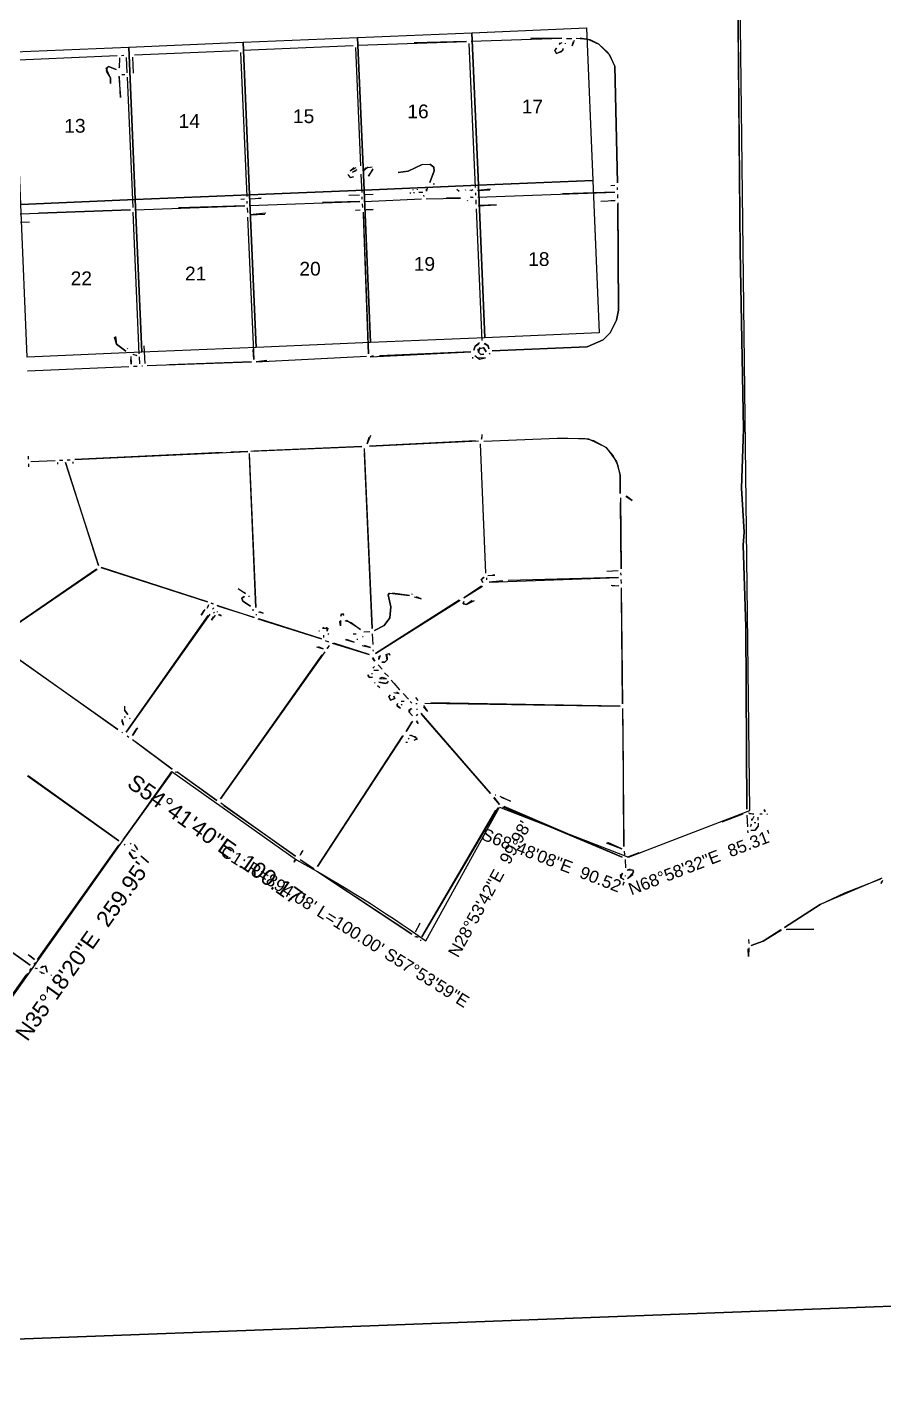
# Model space of a CAD drawing. Extents: x -824 to 3646, y -2354 to 474.
# Drawn here: x 1167 to 1728, y -1563 to -666 of the extents above; entities that cross this region are included whole.
import ezdxf
from ezdxf.enums import TextEntityAlignment as Align

# ---------------------------------------------------------------- set-up
doc = ezdxf.new("R2010")
doc.units = 0
for name, pattern in [('ROT_-21.21', [0]), ('ROT_-32.11', [0]), ('ROT_-35.32', [0]), ('ROT_21.01', [0]), ('ROT_54.69', [0]), ('ROT_61.10', [0])]:
    doc.linetypes.add(name, pattern=pattern)
for name, color, linetype in [('BOUNDARY', 7, 'CONTINUOUS'), ('CURVE', 6, 'CONTINUOUS'), ('DIM-LABELS', 3, 'CONTINUOUS'), ('LOT_LINE', 4, 'CONTINUOUS'), ('RASTER_VECTOR_LINEWORK', 5, 'CONTINUOUS'), ('TEXT-LABELS', 7, 'CONTINUOUS')]:
    doc.layers.add(name, color=color, linetype=linetype)
doc.styles.get("Standard").update_dxf_attribs({"font": 'Arial'})

msp = doc.modelspace()

# ---------------------------------------------------------------- linework, layer by layer
at = {"layer": 'BOUNDARY'}
for p, q in [((1640.0575, -1178.8847), (1624.9328, 68.6992)), ((1111.0134, -1365.3215), (1261.277, -1153.1975)), ((1261.277, -1153.1975), (1343.0158, -1211.1057)), ((1427.7109, -1264.2573), (1476.0315, -1176.7286)), ((1476.0315, -1176.7286), (1560.4174, -1209.4759)), ((1560.4174, -1209.4759), (1640.0575, -1178.8847))]:
    msp.add_line(p, q, dxfattribs=at)
msp.add_lwpolyline([(1343.0158, -1211.1057), (1348.4758, -1214.1443), (1353.9145, -1217.221), (1359.3315, -1220.3357), (1364.7266, -1223.4881), (1370.0996, -1226.6782), (1375.4501, -1229.9057), (1380.778, -1233.1706), (1386.0829, -1236.4726), (1391.3645, -1239.8116), (1396.6228, -1243.1875), (1401.8573, -1246.6), (1407.0678, -1250.049), (1412.2541, -1253.5343), (1417.4159, -1257.0558), (1422.553, -1260.6133), (1427.665, -1264.2066)], dxfattribs=at)
at = {"layer": 'CURVE'}
msp.add_lwpolyline([(1343.0158, -1211.1057), (1348.4758, -1214.1443), (1353.9145, -1217.221), (1359.3315, -1220.3357), (1364.7266, -1223.4881), (1370.0996, -1226.6782), (1375.4501, -1229.9057), (1380.778, -1233.1706), (1386.0829, -1236.4726), (1391.3645, -1239.8116), (1396.6228, -1243.1875), (1401.8573, -1246.6), (1407.0678, -1250.049), (1412.2541, -1253.5343), (1417.4159, -1257.0558), (1422.553, -1260.6133), (1427.665, -1264.2066)], dxfattribs=at)
at = {"layer": 'LOT_LINE'}
for points in [[(1308.046, -675.6314), (1382.9798, -672.4798), (1387.1819, -772.3915), (1312.2481, -775.5431)], [(1382.9798, -672.4798), (1457.9136, -669.3283), (1462.1157, -769.2399), (1387.1819, -772.3915)], [(1457.9136, -669.3283), (1532.8473, -666.1767), (1537.0494, -766.0884), (1462.1157, -769.2399)], [(1158.1785, -681.9345), (1233.1123, -678.783), (1237.3144, -778.6946), (1162.3806, -781.8462)], [(1233.1123, -678.783), (1308.046, -675.6314), (1312.2481, -775.5431), (1237.3144, -778.6946)], [(1387.1819, -772.3915), (1462.1157, -769.2399), (1466.3177, -869.1516), (1391.384, -872.3032)], [(1462.1157, -769.2399), (1537.0494, -766.0884), (1541.2515, -866), (1466.3177, -869.1516)], [(1162.3806, -781.8462), (1237.3144, -778.6946), (1241.5165, -878.6063), (1166.5827, -881.7579)], [(1237.3144, -778.6946), (1312.2481, -775.5431), (1316.4502, -875.4547), (1241.5165, -878.6063)], [(1312.2481, -775.5431), (1387.1819, -772.3915), (1391.384, -872.3032), (1316.4502, -875.4547)]]:
    msp.add_lwpolyline(points, close=True, dxfattribs=at)
at = {"layer": 'RASTER_VECTOR_LINEWORK'}
for points in [[(1721.2789, 152.1873), (1737.9487, -259.461), (1737.3086, -279.4819), (1738.6236, -333.4076), (1744.2749, -430.133), (1786.2193, -1500.4785), (1785.2643, -1501.5191), (161.4286, -1562.7229), (1785.2643, -1501.5191), (1786.2193, -1500.4785), (1762.1462, -904.7089), (1744.2749, -430.133), (1738.6236, -333.4076), (1737.3086, -279.4819), (1737.9487, -259.461), (1724.4698, 77.8488)], [(1625.5925, 64.1078), (1633.7188, -812.2538), (1635.7365, -929.1286), (1634.392, -967.6736), (1636.133, -996.5893), (1635.4992, -1005.1137), (1637.2918, -1058.5191), (1637.9198, -1177.9527), (1637.2918, -1058.5191), (1635.4992, -1005.1137), (1636.133, -996.5893), (1634.392, -967.6736), (1635.7365, -929.1286), (1633.7188, -812.2538), (1625.8709, 57.6219)], [(1236.836, -683.8375), (1304.6885, -680.9251)], [(1307.682, -680.7966), (1380.0248, -677.6913)], [(1381.5858, -679.1238), (1384.9052, -756.4558)], [(1383.0183, -677.5629), (1454.3847, -674.9994), (1419.9381, -675.9781)], [(1455.9457, -676.4319), (1459.9931, -770.7269)], [(1457.3782, -674.8709), (1516.7705, -672.8214), (1496.2936, -673.2005)], [(1513.0576, -679.4786), (1512.124, -681.0182), (1513.2075, -682.971), (1517.6121, -680.7826), (1517.5693, -679.7848), (1516.6571, -681.8233), (1513.2075, -682.971), (1512.124, -681.0182), (1513.5565, -679.4572)], [(1515.4023, -675.8791), (1514.9462, -676.8984), (1516.899, -675.8149)], [(1518.9161, -676.2281), (1518.9375, -676.7271)], [(1519.7855, -673.1918), (1523.2779, -673.0419)], [(1524.8389, -674.4744), (1523.492, -678.0311), (1524.3614, -674.9947)], [(1526.2714, -672.9134), (1533.7979, -673.59), (1540.9326, -676.7826), (1547.1766, -682.5126), (1551.5534, -691.3218), (1553.3332, -767.7201), (1551.5534, -691.3218), (1548.2387, -683.9665), (1540.9326, -676.7826), (1535.3161, -674.0247), (1528.7659, -672.8063)], [(1145.5344, -687.7565), (1225.361, -684.3301)], [(1226.9219, -685.7626), (1226.7014, -692.2699), (1227.1361, -690.7517)], [(1228.3544, -684.2016), (1229.8512, -684.1373)], [(1231.4122, -685.5698), (1231.8405, -695.5482)], [(1232.8447, -684.0089), (1233.8425, -683.966)], [(1235.4035, -685.3985), (1235.8532, -695.8758)], [(1306.2495, -682.3576), (1310.297, -776.6526)], [(1219.1749, -691.5933), (1218.3055, -694.6296), (1220.9928, -699.0128), (1221.1427, -702.5052), (1220.9928, -699.0128), (1218.2199, -692.634), (1219.6738, -691.5719), (1224.7486, -693.3534), (1219.6738, -691.5719)], [(1226.4381, -697.7794), (1227.5366, -711.7276), (1226.9584, -698.2569)], [(1228.3909, -696.6959), (1230.3866, -696.6102)], [(1231.969, -698.5417), (1235.631, -783.8562)], [(1376.6592, -762.3079), (1378.2416, -764.2393), (1380.2158, -763.6547), (1378.2416, -764.2393), (1377.1795, -762.7854)], [(1380.4578, -757.6463), (1378.0488, -759.7491), (1381.9545, -757.5821)], [(1382.5177, -759.0574), (1379.5884, -760.6827), (1382.0402, -759.5778)], [(1385.1407, -761.9438), (1385.6547, -773.9178)], [(1389.9372, -757.2395), (1387.0507, -759.8625), (1388.4618, -757.8026), (1392.4317, -757.1324)], [(1392.9949, -758.6077), (1390.1941, -763.2264), (1393.0163, -759.1066)], [(1425.3602, -755.719), (1416.0521, -760.1172), (1409.5876, -760.8945), (1416.0521, -760.1172), (1425.3602, -755.719), (1430.3493, -755.5048), (1432.9296, -757.3934), (1433.0366, -759.888), (1430.3644, -767.5002), (1433.0366, -759.888), (1432.9296, -757.3934), (1430.3493, -755.5048)], [(1428.5186, -771.0783), (1428.1054, -773.0954), (1428.0411, -771.5986)], [(1432.4029, -768.4124), (1433.4007, -768.3695)], [(1548.9072, -769.4096), (1551.4018, -769.3025)], [(1552.9628, -770.735), (1553.027, -772.2318)], [(1306.3699, -778.3207), (1308.8645, -778.2136)], [(1310.4255, -779.6461), (1310.4898, -781.1429)], [(1311.858, -778.0851), (1319.8407, -777.7425), (1317.845, -777.8281)], [(1312.0508, -782.5754), (1384.4149, -779.9691), (1359.9467, -780.5195)], [(1377.2374, -775.7786), (1384.2222, -775.4788)], [(1385.7832, -776.9113), (1385.8474, -778.4081)], [(1387.2157, -775.3503), (1393.2027, -775.0933)], [(1387.4084, -779.8406), (1424.8271, -778.2344)], [(1417.6496, -774.044), (1417.1721, -774.5643)], [(1419.0606, -771.9841), (1419.0821, -772.483)], [(1419.6452, -773.9583), (1420.1441, -773.9369)], [(1422.0541, -771.8556), (1422.0756, -772.3545)], [(1423.1376, -773.8084), (1425.6322, -773.7014)], [(1426.2168, -775.6756), (1426.2596, -776.6734)], [(1427.8206, -778.1059), (1450.2932, -777.6412), (1441.2913, -777.5277)], [(1448.0406, -771.7398), (1449.6016, -773.1723)], [(1453.5501, -772.0032), (1453.5715, -772.5021)], [(1454.8477, -778.9452), (1454.8691, -779.4441)], [(1456.565, -772.3736), (1458.5606, -772.2879), (1457.0853, -772.8511)], [(1456.7577, -776.8638), (1458.7748, -777.2771), (1457.2781, -777.3413)], [(1460.1431, -774.2194), (1460.2073, -775.7161)], [(1460.3358, -778.7096), (1460.4643, -781.7031)], [(1470.0357, -771.7954), (1461.5756, -772.6584), (1469.5582, -772.3157)], [(1461.7683, -777.1486), (1551.5945, -773.7928), (1517.1479, -774.7715)], [(1542.3507, -779.6877), (1551.8301, -779.2808), (1548.8366, -779.4093)], [(1553.1555, -775.2253), (1553.2626, -777.7199)], [(1161.8343, -788.0235), (1234.1985, -785.4172), (1173.8083, -787.5096)], [(1235.7595, -786.8497), (1239.7427, -879.648)], [(1237.192, -785.2887), (1309.0573, -782.7039), (1265.6302, -784.0681)], [(1310.6183, -784.1364), (1310.7467, -787.1298)], [(1322.7636, -787.6137), (1312.3077, -788.5623), (1322.2861, -788.134)], [(1381.657, -785.5856), (1384.6505, -785.4571)], [(1385.9759, -781.4016), (1386.083, -783.8961)], [(1386.7104, -786.8682), (1390.1947, -879.688), (1386.7747, -788.365)], [(1387.644, -785.3286), (1393.1321, -785.0931), (1388.6418, -785.2858)], [(1460.5928, -784.6966), (1464.2976, -871.009)], [(1462.0039, -782.6367), (1473.9778, -782.1227), (1463.0017, -782.5938)], [(1553.3911, -780.7133), (1553.9161, -851.1675), (1552.6977, -857.7177), (1548.5501, -865.8931), (1543.7537, -870.5975), (1533.4478, -875.0385), (1471.0833, -877.7154), (1533.4478, -875.0385), (1543.7537, -870.5975), (1548.5501, -865.8931), (1552.6977, -857.7177), (1553.9161, -851.1675), (1553.4339, -781.7112)], [(1162.0699, -793.5116), (1168.0569, -793.2546)], [(1310.8752, -790.1233), (1314.8799, -883.4206), (1314.6015, -876.9347)], [(1224.2613, -868.3165), (1224.9744, -873.2843), (1231.1755, -878.0164), (1224.9744, -873.2843), (1223.7838, -868.8369)], [(1232.0877, -875.9779), (1232.1091, -876.4769)], [(1243.021, -874.509), (1243.5135, -885.984)], [(1393.2525, -881.0562), (1391.2782, -881.6408), (1457.1137, -878.3151), (1397.2438, -880.8849)], [(1462.8651, -872.57), (1459.9573, -874.6941), (1459.0665, -877.2316), (1459.9573, -874.6941), (1462.3876, -873.0903)], [(1462.9936, -875.5635), (1462.1243, -878.5998), (1463.6853, -880.0323), (1465.6809, -879.9467), (1463.6853, -880.0323), (1462.1243, -878.5998), (1462.0386, -876.6042), (1465.4882, -875.4564), (1467.1134, -878.3857), (1465.4882, -875.4564)], [(1465.88, -872.9404), (1468.4388, -874.3301), (1469.0234, -876.3043), (1468.4388, -874.3301), (1466.3789, -872.919)], [(1234.3189, -881.3804), (1234.5331, -886.3695), (1234.4046, -883.376)], [(1235.7514, -879.8194), (1238.2888, -880.7101), (1236.2717, -880.2969)], [(1236.094, -887.802), (1238.5886, -887.6949)], [(1239.8284, -881.6437), (1240.0211, -886.1339)], [(1241.5821, -887.5665), (1242.081, -887.545)], [(1245.0745, -887.4165), (1313.4474, -884.9816), (1259.5431, -886.7955)], [(1323.4043, -884.0543), (1316.4409, -884.8531), (1388.7622, -881.2489)], [(1458.2614, -881.7646), (1458.3043, -882.7625)], [(1459.7154, -880.7026), (1462.8159, -883.0686), (1466.7858, -882.3984), (1461.7967, -882.6126)], [(1469.6508, -879.2764), (1469.1733, -879.7967)], [(1166.7448, -890.7787), (1233.1006, -887.9305)], [(1464.4371, -932.4827), (1464.0667, -935.4976), (1464.5014, -933.9795)], [(1312.9595, -943.4832), (1385.8012, -940.3566), (1314.9552, -943.3975)], [(1391.4884, -933.1148), (1389.2293, -938.7099), (1390.5334, -934.1554)], [(1460.1182, -936.6668), (1390.7903, -940.1424), (1462.1139, -936.5811)], [(1463.1974, -938.5339), (1466.838, -1023.3496)], [(1465.6277, -936.9301), (1514.0225, -934.8528), (1532.0263, -935.0797), (1537.5786, -936.3409), (1545.7754, -940.9874), (1552.6682, -950.1884), (1555.0494, -959.0832), (1555.0644, -971.0786), (1555.0494, -959.0832), (1553.7945, -953.1391), (1550.5012, -946.2827), (1545.7754, -940.9874), (1534.5423, -935.4716), (1514.0225, -934.8528)], [(1167.1476, -946.743), (1167.2333, -948.7386)], [(1168.7943, -950.1711), (1184.7596, -949.4858)], [(1187.7531, -949.3573), (1189.7487, -949.2717)], [(1192.7422, -949.1432), (1194.7379, -949.0575)], [(1196.2989, -950.49), (1196.3417, -951.4879)], [(1294.4996, -944.2756), (1197.7314, -948.929), (1310.9638, -943.5689), (1299.9877, -944.04)], [(1312.0259, -945.0228), (1316.3518, -1045.8037), (1312.0901, -946.5195)], [(1387.3622, -941.7891), (1392.4162, -1059.5332), (1387.4907, -944.7826)], [(1167.3618, -951.7321), (1167.4474, -953.7278)], [(1186.3206, -950.9183), (1186.3634, -951.9162)], [(1191.3097, -950.7042), (1213.2024, -1018.2419), (1191.8301, -951.1817)], [(1555.1929, -974.0721), (1555.6878, -1020.5355), (1555.3214, -977.0656)], [(1558.6425, -972.9244), (1562.7623, -975.7465), (1559.1414, -972.903)], [(1211.8127, -1020.8007), (1145.7805, -1066.121), (1212.3117, -1020.7793)], [(1214.7634, -1019.6744), (1284.7059, -1042.1637), (1215.2623, -1019.6529)], [(1546.2512, -1021.9402), (1553.7349, -1021.619)], [(1465.4483, -1025.9084), (1464.0158, -1027.4694), (1465.0993, -1029.4223), (1464.0158, -1027.4694), (1465.9472, -1025.887)], [(1467.4654, -1026.3217), (1467.5296, -1027.8184)], [(1468.3989, -1024.7821), (1472.8892, -1024.5894), (1471.3924, -1024.6536)], [(1478.0497, -1028.3665), (1469.0906, -1029.2509), (1553.9277, -1026.1093), (1481.5421, -1028.2166)], [(1549.1527, -1031.3126), (1554.1632, -1031.5973), (1549.673, -1031.7901)], [(1555.2959, -1023.0515), (1555.3602, -1024.5483)], [(1555.4887, -1027.5418), (1555.5957, -1030.0363)], [(1304.8188, -1033.3031), (1309.459, -1036.6027), (1306.9002, -1035.2131)], [(1308.5468, -1038.6412), (1307.0929, -1039.7033), (1307.6775, -1041.6776), (1312.8165, -1044.9558), (1307.6775, -1041.6776), (1307.0929, -1039.7033), (1309.0457, -1038.6198)], [(1311.5403, -1038.5127), (1312.0392, -1038.4913)], [(1403.9254, -1036.5466), (1402.9704, -1037.5872), (1404.8098, -1045.5056), (1404.1118, -1052.5333), (1400.3346, -1057.6938), (1393.9772, -1060.9657), (1400.3346, -1057.6938), (1404.1118, -1052.5333), (1404.8098, -1045.5056), (1402.9704, -1037.5872), (1403.9254, -1036.5466), (1416.9829, -1037.9854), (1405.921, -1036.4609)], [(1418.4368, -1036.9234), (1418.4582, -1037.4223)], [(1420.0192, -1038.8548), (1424.5737, -1040.1588), (1421.5159, -1038.7905)], [(1464.2085, -1031.9597), (1452.5344, -1039.4585), (1464.7074, -1031.9382)], [(1555.7242, -1033.0298), (1556.4848, -1108.9721), (1555.917, -1037.5201)], [(1282.9244, -1047.2386), (1280.5798, -1050.838), (1282.4469, -1047.7589)], [(1285.2905, -1044.138), (1284.3784, -1046.1765), (1285.3119, -1044.6369)], [(1286.7444, -1043.0759), (1288.2626, -1043.5106), (1287.2434, -1043.0545)], [(1288.8686, -1045.9837), (1287.9136, -1047.0244)], [(1288.4982, -1048.9987), (1289.0185, -1049.4762)], [(1290.8, -1044.4013), (1315.1334, -1052.3539), (1291.3203, -1044.8788)], [(1290.9713, -1048.3927), (1290.9928, -1048.8916)], [(1313.9215, -1047.4076), (1314.9193, -1047.3647)], [(1317.977, -1048.733), (1321.0134, -1049.6023), (1318.9749, -1048.6902)], [(1449.6051, -1041.0837), (1394.6196, -1075.9331), (1450.104, -1041.0623)], [(1458.1081, -1041.2185), (1454.2238, -1043.8844), (1452.2068, -1043.4712), (1452.6414, -1041.953), (1452.2068, -1043.4712), (1454.2238, -1043.8844), (1459.6048, -1041.1543)], [(1286.0464, -1050.1036), (1231.3845, -1127.4251), (1285.0914, -1051.1442)], [(1289.5817, -1050.9515), (1287.2156, -1054.0521), (1288.6267, -1051.9922)], [(1291.5559, -1050.3669), (1293.5944, -1051.2791), (1292.5537, -1050.3241)], [(1316.5445, -1050.294), (1316.5659, -1050.7929)], [(1317.6709, -1053.2446), (1359.2244, -1066.4561), (1318.1698, -1053.2232)], [(1371.7037, -1054.4242), (1371.8536, -1057.9166), (1371.2262, -1054.9445), (1372.2026, -1054.4028)], [(1372.5087, -1049.8911), (1372.0741, -1051.4093), (1372.5087, -1049.8911), (1374.0483, -1050.8247), (1373.5066, -1049.8483)], [(1374.6971, -1054.2957), (1378.7527, -1055.6211), (1384.9539, -1060.3533), (1375.695, -1054.2529)], [(1357.4921, -1061.0322), (1357.991, -1061.0108)], [(1360.8988, -1058.8867), (1359.9224, -1059.4284), (1363.4148, -1059.2785), (1363.0016, -1061.2956), (1362.8945, -1058.801)], [(1360.6141, -1063.8972), (1360.6783, -1065.394)], [(1363.5647, -1062.7709), (1364.0851, -1063.2484)], [(1374.7336, -1066.79), (1380.8063, -1068.5287), (1375.7314, -1066.7472)], [(1380.0718, -1063.062), (1382.0674, -1062.9764)], [(1382.7163, -1066.4474), (1382.7377, -1066.9463)], [(1386.1444, -1064.8007), (1386.6433, -1064.7793)], [(1387.0138, -1061.7644), (1391.0051, -1061.5931)], [(1392.5661, -1063.0256), (1392.8659, -1070.0104)], [(1149.5085, -1071.4592), (1225.8108, -1125.665), (1151.0695, -1072.8917)], [(1361.5841, -1074.852), (1293.246, -1171.2544), (1359.6741, -1076.9333)], [(1355.9461, -1071.5951), (1360.5006, -1072.8991), (1357.4429, -1071.5309)], [(1361.7618, -1067.3468), (1363.8003, -1068.259), (1362.2821, -1067.8243)], [(1364.4063, -1070.7321), (1362.9952, -1072.7921), (1363.4513, -1071.7728)], [(1366.3377, -1069.1497), (1390.6497, -1076.6034), (1367.3355, -1069.1069)], [(1385.9025, -1070.8091), (1391.4548, -1072.0703), (1387.3992, -1070.7449)], [(1393.0158, -1073.5028), (1393.0586, -1074.5006)], [(1402.1248, -1076.1108), (1402.2961, -1080.1021), (1400.8636, -1081.6631), (1398.8679, -1081.7488), (1400.8636, -1081.6631), (1402.2961, -1080.1021), (1401.6473, -1076.6312), (1403.6215, -1076.0466), (1404.1633, -1077.023), (1403.6215, -1076.0466)], [(1392.731, -1078.5134), (1394.3349, -1080.9437), (1392.7525, -1079.0123)], [(1393.9859, -1084.4575), (1393.0309, -1085.4982)], [(1396.4376, -1083.3526), (1399.0607, -1086.239), (1396.9579, -1083.8301)], [(1397.6774, -1077.3014), (1396.7866, -1079.8388), (1397.1999, -1077.8217)], [(1389.7098, -1089.6394), (1390.7933, -1091.5923), (1392.7889, -1091.5066), (1390.7933, -1091.5923), (1389.7312, -1090.1383)], [(1392.1829, -1089.0334), (1392.6818, -1089.012)], [(1393.594, -1086.9735), (1396.5875, -1086.845)], [(1402.8957, -1094.0718), (1401.9621, -1095.6114), (1396.9302, -1094.8277), (1400.9643, -1095.6542), (1402.9171, -1094.5707)], [(1398.7973, -1091.7485), (1397.322, -1092.3117), (1401.8337, -1092.6179), (1399.2962, -1091.7271)], [(1400.6645, -1088.6694), (1403.2662, -1091.0569)], [(1404.87, -1093.4872), (1410.6364, -1099.7375), (1406.9513, -1095.3972)], [(1393.9367, -1094.9562), (1394.457, -1095.4337)], [(1396.018, -1096.8662), (1397.579, -1098.2987)], [(1404.279, -1103.0094), (1403.324, -1104.0501), (1404.4289, -1106.5018), (1407.3796, -1105.3755), (1406.8164, -1103.9002), (1407.3796, -1105.3755), (1404.4289, -1106.5018), (1403.324, -1104.0501)], [(1406.7094, -1101.4056), (1410.2446, -1102.2535), (1408.705, -1101.32)], [(1412.7392, -1102.1465), (1416.4029, -1105.9879), (1413.2595, -1102.624)], [(1230.1575, -1110.4834), (1230.2645, -1112.9779), (1232.3887, -1115.8858), (1230.2645, -1112.9779)], [(1409.0263, -1108.8037), (1408.5916, -1110.3219), (1411.1504, -1111.7115), (1408.5488, -1109.324)], [(1411.4566, -1107.1999), (1413.4523, -1107.1142)], [(1411.5423, -1109.1955), (1412.0626, -1109.673)], [(1417.6577, -1111.932), (1416.767, -1114.4694), (1418.8697, -1116.8784), (1416.767, -1114.4694), (1416.7027, -1112.9727), (1418.6556, -1111.8892)], [(1417.465, -1107.4418), (1418.5057, -1108.3968)], [(1420.8503, -1104.7973), (1422.4327, -1106.7287), (1421.891, -1105.7523)], [(1421.0217, -1108.7886), (1422.0195, -1108.7458)], [(1426.0751, -1110.0712), (1428.741, -1113.9555), (1426.1179, -1111.0691)], [(1427.0086, -1108.5317), (1555.0523, -1110.5331), (1431, -1108.3603)], [(1556.6133, -1111.9656), (1557.4959, -1202.3978), (1556.9131, -1118.9504)], [(1228.5259, -1119.0506), (1229.695, -1122.9991), (1228.5687, -1120.0484)], [(1229.9584, -1117.4896), (1230.9562, -1117.4468)], [(1233.4936, -1118.3375), (1234.0139, -1118.815)], [(1419.0196, -1120.3708), (1414.8078, -1127.0494), (1418.5421, -1120.8911)], [(1422.3193, -1115.7306), (1421.3643, -1116.7713)], [(1421.4928, -1119.7648), (1422.5763, -1121.7176), (1421.5142, -1120.2637)], [(1421.6705, -1112.2596), (1421.6919, -1112.7585)], [(1424.2935, -1115.146), (1470.0335, -1167.6647), (1424.8139, -1115.6236)], [(1228.391, -1127.5536), (1228.9113, -1128.0311)], [(1231.9905, -1129.8983), (1233.0312, -1130.8533)], [(1238.7612, -1124.6093), (1235.4829, -1129.7483), (1238.2837, -1125.1296)], [(1412.9192, -1129.6297), (1356.6257, -1215.5184), (1412.4417, -1130.15)], [(1416.9105, -1129.4583), (1420.4458, -1130.3063), (1422.0282, -1132.2377), (1420.0539, -1132.8223), (1422.0068, -1131.7388), (1417.9084, -1129.4155)], [(1235.59, -1132.2429), (1261.4138, -1151.6277), (1237.6713, -1134.1529)], [(1414.6087, -1134.0557), (1415.6065, -1134.0128)], [(1415.9984, -1131.4968), (1416.5187, -1131.9743)], [(1166.6412, -1156.1955), (1226.4428, -1198.6138), (1167.1401, -1156.1741)], [(1261.0219, -1154.1437), (1229.4149, -1197.9864), (1260.5444, -1154.664)], [(1263.4951, -1153.5377), (1265.5122, -1153.951), (1290.7943, -1172.3593), (1264.4929, -1153.4949)], [(1293.3531, -1173.749), (1342.3348, -1208.6343), (1295.4344, -1175.659)], [(1472.1362, -1170.0736), (1475.8428, -1174.9129), (1472.1576, -1170.5726)], [(1473.0698, -1168.5341), (1473.5687, -1168.5127)], [(1476.1061, -1169.4034), (1483.2408, -1172.596), (1477.1468, -1170.3584)], [(1474.9306, -1176.9514), (1425.0801, -1261.5639), (1473.4981, -1178.5124)], [(1477.9027, -1176.324), (1556.299, -1209.4469), (1478.9005, -1176.2812)], [(1635.0548, -1181.0746), (1621.7768, -1186.1431), (1635.5537, -1181.0532)], [(1638.0911, -1181.944), (1638.4123, -1189.4277)], [(1639.0247, -1180.4044), (1642.5599, -1181.2523), (1639.545, -1180.8819)], [(1642.6242, -1182.7491), (1641.2345, -1185.3079), (1641.1917, -1184.3101)], [(1645.1401, -1183.1409), (1645.2258, -1185.1366)], [(1646.5512, -1181.081), (1648.048, -1181.0168)], [(1649.4162, -1177.959), (1649.9794, -1179.4344), (1649.4377, -1178.4579)], [(1651.0415, -1180.8883), (1651.5618, -1181.3658)], [(1638.5194, -1191.9223), (1638.5836, -1193.419)], [(1640.8426, -1187.8239), (1640.408, -1189.3421), (1640.8641, -1188.3228)], [(1645.3115, -1187.1322), (1645.3971, -1189.1279), (1643.5085, -1191.7081), (1640.5151, -1191.8366), (1643.5085, -1191.7081), (1645.3971, -1189.1279)], [(1642.7955, -1186.7404), (1643.7933, -1186.6976)], [(1227.0488, -1201.0869), (1173.2991, -1276.37), (1226.5713, -1201.6073)], [(1230.0423, -1200.9584), (1230.5626, -1201.4359)], [(1234.5111, -1200.2668), (1234.0336, -1200.7871)], [(1236.5496, -1201.1789), (1238.6952, -1204.5857), (1238.1106, -1202.6114)], [(1545.8924, -1199.8969), (1556.0634, -1203.9588), (1546.8902, -1199.854)], [(1233.2499, -1205.8191), (1235.9373, -1210.2023), (1238.4104, -1209.5963), (1235.9373, -1210.2023), (1233.2928, -1206.8169)], [(1234.6825, -1204.2581), (1237.2413, -1205.6478), (1235.2028, -1204.7356)], [(1240.8622, -1208.4914), (1246.0441, -1212.7674), (1241.3825, -1208.9689)], [(1342.4205, -1210.63), (1341.5083, -1212.6685), (1341.943, -1211.1503)], [(1347.174, -1204.9277), (1345.3069, -1208.0069), (1346.6965, -1205.4481)], [(1557.6244, -1205.3913), (1557.7315, -1207.8859)], [(1567.1681, -1206.4812), (1559.7914, -1209.297), (1568.1659, -1206.4383)], [(1345.4354, -1211.0004), (1354.1953, -1217.1222), (1345.9557, -1211.4779)], [(1356.2552, -1218.5333), (1418.5086, -1259.8466), (1356.7756, -1219.0108)], [(1558.3589, -1210.858), (1558.5945, -1216.346)], [(1561.6308, -1217.2154), (1559.6566, -1217.7999), (1563.149, -1217.65), (1563.7121, -1219.1254), (1559.8921, -1223.288), (1563.2775, -1220.6435), (1563.6693, -1218.1275), (1562.1511, -1217.6929)], [(1556.2498, -1219.9455), (1555.3805, -1222.9818), (1557.419, -1223.894), (1555.3805, -1222.9818), (1555.2948, -1220.9862), (1556.7487, -1219.9241)], [(1558.3097, -1221.3566), (1558.3311, -1221.8555)], [(1726.3309, -1223.1416), (1686.0837, -1240.364), (1662.7353, -1255.3616), (1686.0837, -1240.364), (1702.2481, -1232.6725), (1725.8534, -1223.6619)], [(1726.894, -1224.6169), (1725.9819, -1226.6554), (1726.4165, -1225.1372)], [(1110.1978, -1238.5919), (1168.4598, -1280.0765), (1111.2384, -1239.5469)], [(1423.6968, -1252.6263), (1420.9389, -1258.2428), (1423.7183, -1253.1252)], [(1420.5685, -1261.2577), (1422.5856, -1261.671), (1421.0674, -1261.2363)], [(1424.168, -1263.6024), (1424.1894, -1264.1013)], [(1639.0872, -1263.3743), (1639.1943, -1265.8689)], [(1660.305, -1256.9654), (1648.6308, -1264.4642), (1640.7553, -1267.3014), (1648.6308, -1264.4642), (1660.8039, -1256.944)], [(1663.7974, -1256.8155), (1681.7798, -1256.5434), (1664.2963, -1256.7941)], [(1167.1622, -1273.1345), (1171.3034, -1276.4556), (1168.2028, -1274.0895)], [(1639.3228, -1268.8624), (1639.0594, -1274.3719), (1638.8453, -1269.3827)], [(1169.0444, -1282.0508), (1168.1108, -1283.5903), (1169.0658, -1282.5497)], [(1171.888, -1278.4299), (1170.933, -1279.4705)], [(1171.539, -1281.9437), (1173.0571, -1282.3784), (1172.0593, -1282.4212)], [(1176.9842, -1280.7103), (1175.5303, -1281.7724), (1178.4809, -1280.646), (1179.6501, -1284.5945), (1178.4809, -1280.646)], [(1166.6997, -1285.6503), (1112.95, -1360.9333), (1165.7447, -1286.6909)], [(1174.6395, -1284.3098), (1177.6973, -1285.678), (1175.6802, -1285.2648)], [(1182.2303, -1286.4831), (1182.2518, -1286.982)], [(1182.8577, -1289.4552), (1183.3781, -1289.9327)]]:
    msp.add_lwpolyline(points, dxfattribs=at)

# ---------------------------------------------------------------- texts
at = {"layer": 'DIM-LABELS', "linetype": 'ROT_-35.32'}
msp.add_text('S54%%d41\'40"E  100.17\'', height=10.5, rotation=-35.32, dxfattribs=at).set_placement((1290.5848, -1198.4711), align=Align.MIDDLE_CENTER)
at = {"layer": 'DIM-LABELS', "linetype": 'ROT_61.10'}
msp.add_text('N28%%d53\'42"E  99.98\'', height=8, rotation=61.1, dxfattribs=at).set_placement((1469.3803, -1230.1589), align=Align.MIDDLE_CENTER)
at = {"layer": 'DIM-LABELS', "linetype": 'ROT_-21.21'}
msp.add_text('S68%%d48\'08"E  90.52\'', height=8, rotation=-21.21, dxfattribs=at).set_placement((1510.9889, -1211.7475), align=Align.MIDDLE_CENTER)
at = {"layer": 'DIM-LABELS', "linetype": 'ROT_21.01'}
msp.add_text('N68%%d58\'32"E  85.31\'', height=8, rotation=21.01, dxfattribs=at).set_placement((1607.4089, -1212.8503), align=Align.MIDDLE_CENTER)
at = {"layer": 'DIM-LABELS', "linetype": 'ROT_-32.11'}
msp.add_text('C1: R=894.08\' L=100.00\' S57%%d53\'59"E', height=8, rotation=-32.11, dxfattribs=at).set_placement((1374.7321, -1254.6219), align=Align.MIDDLE_CENTER)
at = {"layer": 'DIM-LABELS', "linetype": 'ROT_54.69'}
msp.add_text('N35%%d18\'20"E  259.95\'', height=10.5, rotation=54.69, dxfattribs=at).set_placement((1202.4654, -1270.8203), align=Align.MIDDLE_CENTER)
at = {"layer": 'TEXT-LABELS'}
for s, p in [('16', (1422.5477, -720.8599)), ('17', (1497.4815, -717.7083)), ('13', (1197.7465, -730.3146)), ('14', (1272.6802, -727.163)), ('15', (1347.614, -724.0115)), ('19', (1426.7498, -820.7716)), ('18', (1501.6836, -817.62)), ('21', (1276.8823, -827.0747)), ('20', (1351.8161, -823.9231)), ('22', (1201.9486, -830.2263))]:
    msp.add_text(s, height=9, dxfattribs=at).set_placement(p, align=Align.MIDDLE_CENTER)

doc.saveas('drawing.dxf')
